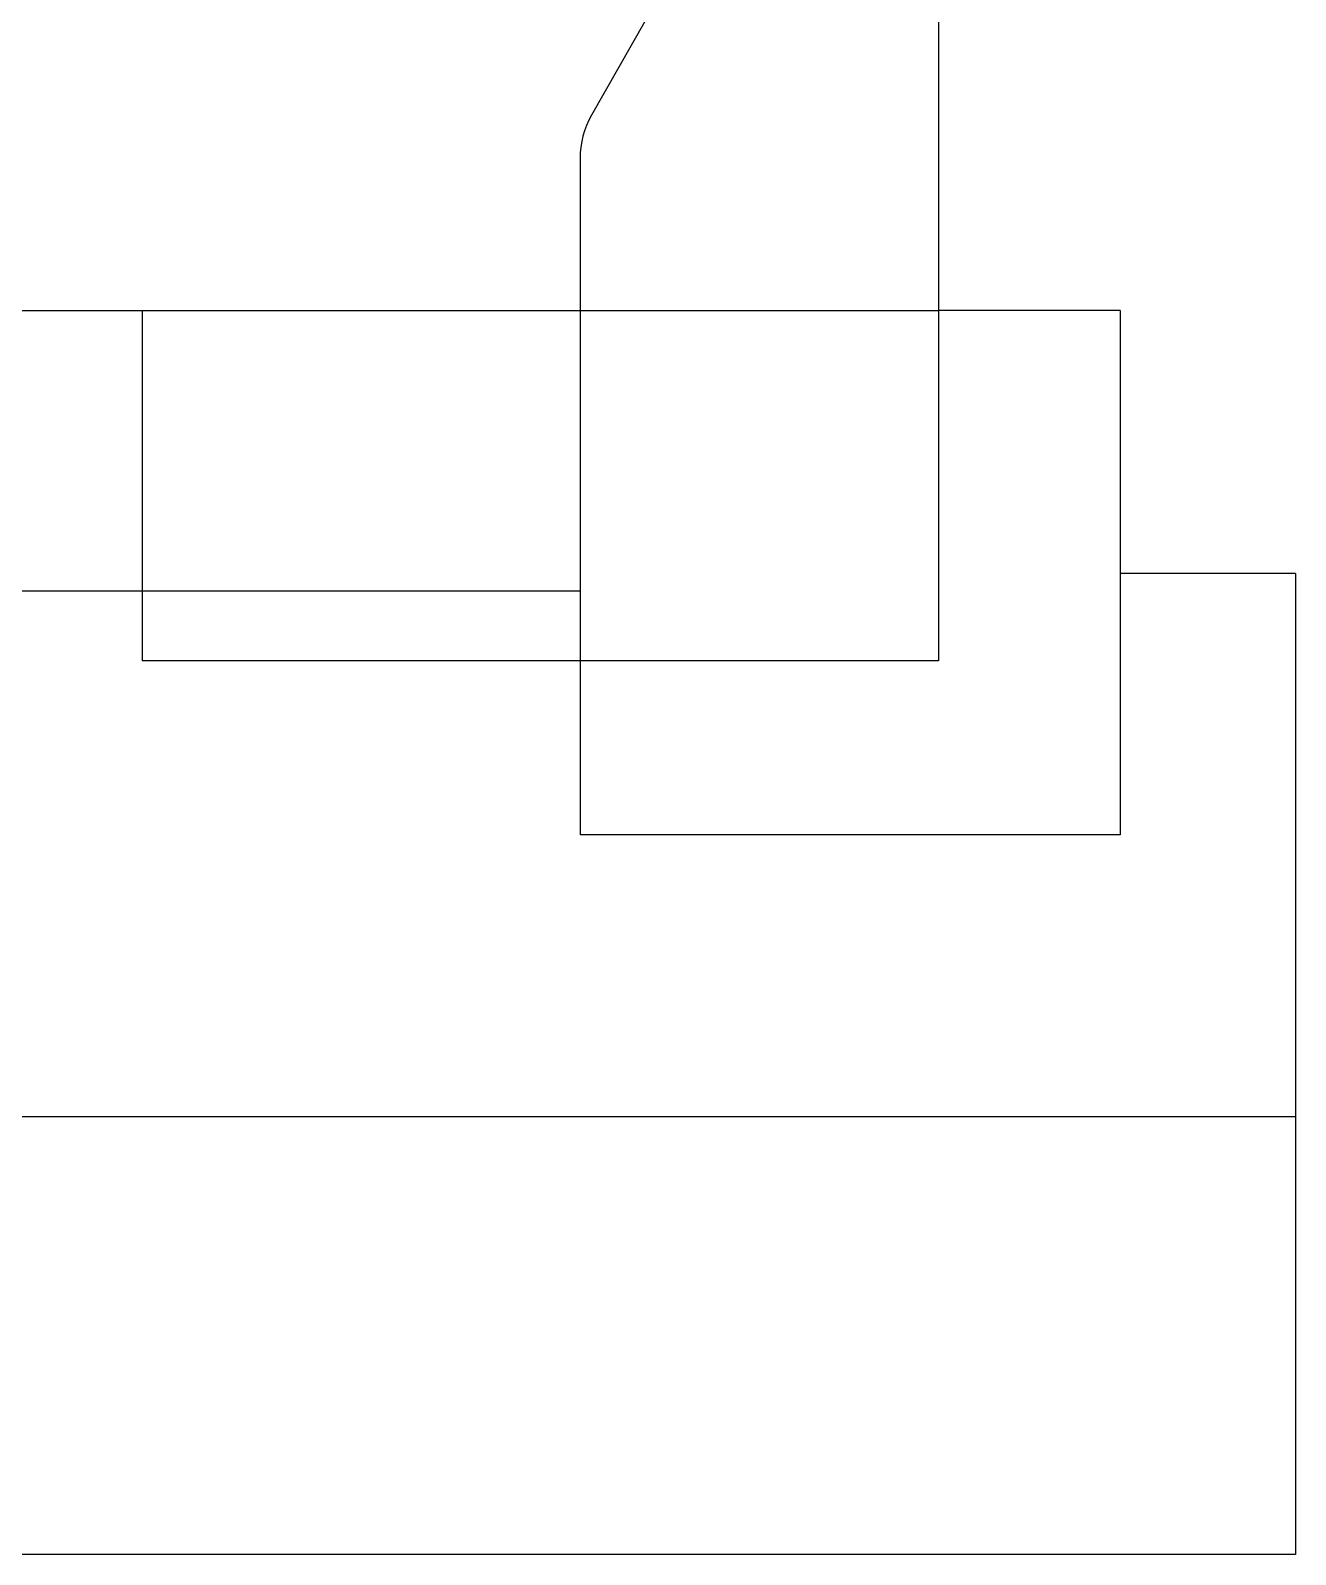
# Model space of a CAD drawing. Extents: x 941299 to 942979, y 2579300 to 2579597.
# Drawn here: x 942006.395 to 942010.005, y 2579499.044 to 2579503.393 of the extents above; entities that cross this region are included whole.
import ezdxf

# ---------------------------------------------------------------- set-up
doc = ezdxf.new("R2010")
doc.units = 0
doc.layers.get('0').update_dxf_attribs({"linetype": 'CONTINUOUS'})

msp = doc.modelspace()

# ---------------------------------------------------------------- linework, layer by layer
for p, q in [((942008.98617, 2579503.84358), (942008.98617, 2579501.59358)), ((942008.31725, 2579503.71699), (942007.99598, 2579503.15099)), ((942007.9634, 2579503.02758), (942007.9634, 2579501.09767)), ((941949.2134, 2579502.59358), (942008.98617, 2579502.59358)), ((942006.7134, 2579502.59358), (942006.7134, 2579501.99358)), ((942009.5052, 2579502.59358), (942008.98617, 2579502.59358)), ((942009.5052, 2579502.59358), (942009.5052, 2579501.09767)), ((942006.7134, 2579502.39358), (942006.7134, 2579502.19358)), ((942006.7134, 2579501.99358), (942006.7134, 2579501.59358)), ((942010.0052, 2579501.84358), (942009.5052, 2579501.84358)), ((942010.0052, 2579501.84358), (942010.0052, 2579500.29358)), ((942010.0052, 2579501.84358), (942010.0052, 2579500.29358)), ((941949.2134, 2579501.79358), (942007.9634, 2579501.79358)), ((942007.9634, 2579501.59358), (942006.7134, 2579501.59358)), ((942008.98617, 2579501.59358), (942007.9634, 2579501.59358)), ((942009.5052, 2579501.09767), (942007.9634, 2579501.09767)), ((941947.21226, 2579500.29358), (942010.0052, 2579500.29358)), ((942010.0052, 2579500.29358), (942010.0052, 2579499.04358)), ((942010.0052, 2579499.04358), (941986.30263, 2579499.04358))]:
    msp.add_line(p, q)
msp.add_arc((942008.2134, 2579503.02758), 0.25, 150.42004, 180)

doc.saveas('drawing.dxf')
